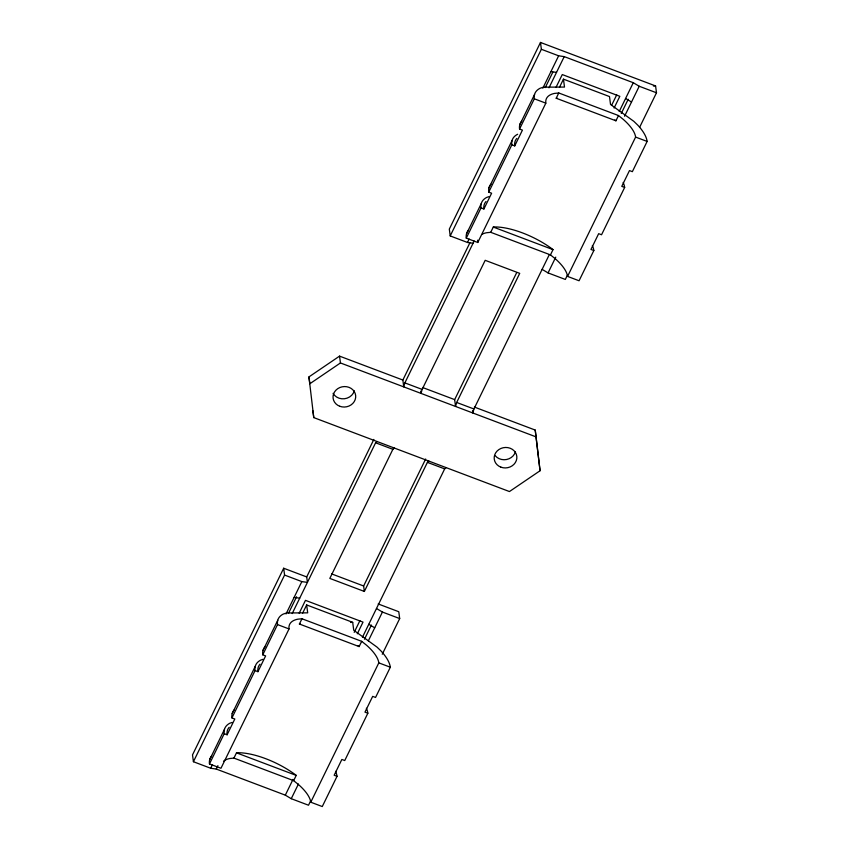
<?xml version="1.0" encoding="UTF-8"?>
<svg xmlns="http://www.w3.org/2000/svg" width="849" height="849" viewBox="0 0 849 849"><rect width="100%" height="100%" fill="white"/><g stroke="black" fill="none" stroke-linecap="round" stroke-linejoin="round"><path stroke-width="1.27" d="M474.156 241.02L404.867 382.888L403.763 386.879L402.861 380.044L470.017 242.549M516.68 272.646L454.661 399.624L455.563 406.459L456.666 402.458L519.715 273.357L485.182 260.314L422.133 389.415L421.03 393.405L420.733 391.134M549.271 254.721L473.933 408.985L472.829 412.985L472.522 410.704M283.683 568.236L284.574 575.07L301.841 581.597L307.423 582.403L306.701 576.938L283.683 568.236L192.511 754.888L193.413 761.723L210.679 768.249L216.251 769.056L285.317 795.152L291.26 798.697L308.516 805.223L310.84 800.469M639.647 127.265L656.489 92.785L655.587 85.951L540.484 42.45L449.312 229.103L450.214 235.937L467.481 242.464L473.052 243.27M193.413 761.723L284.574 575.07M450.214 235.937L541.375 49.284L540.484 42.45M209.714 759.59L224.476 729.355M232.18 713.585L255.294 666.263M262.999 650.493L277.761 620.258M466.515 233.804L481.277 203.58M488.982 187.799L512.096 140.478M519.8 124.707L534.562 94.472M223.542 761.213A49.242 18.476 26 0 1 229.676 758.528L233.921 758.093L293.648 780.666L298.455 784.529A49.242 18.476 26 0 1 310.766 802.199L322.27 806.55L337.042 776.315L334.166 775.233L341.86 759.452L344.747 760.545L367.85 713.224L364.974 712.141L372.679 696.36L375.555 697.454L390.328 667.218L378.813 662.867A49.242 18.476 26 0 0 366.503 645.187L361.695 641.335L301.968 618.762L297.734 619.197A49.242 18.476 26 0 0 289.031 628.939L220.973 768.271L209.47 763.92L224.232 733.685A61.86 23.21 26 0 1 230.026 723.146L232.233 722.425M224.232 733.685L227.108 734.778L234.812 718.997L231.936 717.914L255.05 670.593A61.86 23.21 26 0 1 260.845 660.055L263.041 659.323M255.05 670.593L257.926 671.676L265.631 655.906L262.755 654.823L277.517 624.588A61.86 23.21 26 0 1 283.311 614.05L286.612 612.957L307.699 612.851L306.659 604.944L352.696 622.349L353.736 630.255L377.052 647.14L381.01 650.971A61.86 23.21 26 0 1 390.328 667.218M482.391 234.101A49.242 18.476 26 0 1 486.477 232.753L490.722 232.308L550.449 254.88L555.257 258.743A49.242 18.476 26 0 1 567.567 276.413L579.071 280.764L593.844 250.529L590.968 249.447L598.662 233.677L601.548 234.759L624.652 187.438L621.776 186.356L629.48 170.575L632.356 171.668L647.129 141.433L635.614 137.082A49.242 18.476 26 0 0 623.304 119.412L618.496 115.549L558.769 92.976L554.535 93.411A49.242 18.476 26 0 0 545.833 103.154L477.775 242.485L466.271 238.134L481.033 207.899A61.86 23.21 26 0 1 486.827 197.361L489.035 196.639M481.033 207.899L483.909 208.992L491.613 193.222L488.737 192.129L511.851 144.808A61.86 23.21 26 0 1 517.646 134.269M511.851 144.808L514.727 145.901L522.432 130.12L519.556 129.037L534.318 98.802A61.86 23.21 26 0 1 540.113 88.264L543.413 87.171L564.5 87.065L563.46 79.159L609.497 96.563L610.537 104.469L633.853 121.354L637.811 125.185A61.86 23.21 26 0 1 647.129 141.433M210.679 768.249L212.335 764.864M286.039 613.944L301.841 581.597M467.481 242.464L469.136 239.078M542.84 88.158L558.642 55.811L564.224 56.618L633.29 82.714L639.223 86.258L656.489 92.785M288.501 613.339L296.588 596.762M545.302 87.553L552.816 72.165M306.701 576.938L373.857 439.432M216.251 769.056L217.906 765.671M292.194 613.562L375.608 442.785L377.073 441.522M548.995 87.787L564.224 56.618M299.177 613.233L305.47 600.349L363.022 622.105L357.302 633.81M555.978 87.458L562.271 74.563L619.823 96.319L614.103 108.035M302.679 613.084L306.659 604.944M559.48 87.298L563.46 79.159M233.921 758.093L236.489 752.84L237.433 752.734A49.242 18.476 26 0 1 295.144 774.543L296.216 775.402L293.648 780.666M361.695 641.335L359.127 646.588L299.4 624.015L301.968 618.762M490.722 232.308L493.29 227.054L494.235 226.959A49.242 18.476 26 0 1 551.946 248.768L553.017 249.627L550.449 254.88M618.496 115.549L615.928 120.802L556.201 98.24L558.769 92.976M394.339 448.049L392.875 449.312L329.826 578.413L364.359 591.456L427.408 462.365L428.872 461.103M364.359 591.456L363.637 585.99L425.657 459.012M354.203 632.346L359.923 620.64M611.577 105.393L616.724 94.855M285.317 795.152L293.022 779.382M362.417 637.302L444.674 468.881L446.139 467.619M619.218 111.516L633.29 82.714M364.476 639.244L371.416 625.034M621.277 113.458L628.218 99.248M291.26 798.697L298.413 784.051M368.349 640.836L382.421 612.044L399.688 618.571L382.262 654.239M542.118 269.366L548.061 272.911L555.755 257.141M624.577 116.239L639.223 86.258M567.641 274.683L565.317 279.438L548.061 272.911M310.766 802.199L378.813 662.867M567.567 276.413L635.614 137.082M474.358 407.064L535.231 430.072L540.06 470.749L509.453 491.55L313.769 417.602L308.94 376.914L339.547 356.124L402.861 380.044M536.133 436.906L340.449 362.958L309.843 383.748L308.94 376.914M556.201 98.24L557.146 98.134M299.4 624.015L300.344 623.919M653.412 86.036L655.587 85.951M350.531 622.434L352.696 622.349M550.937 71.581L556.519 72.388M294.136 597.367L299.718 598.174M541.375 49.284L558.642 55.811M534.318 98.802L545.833 103.154M493.29 227.054L553.017 249.627M422.59 387.505L454.661 399.624M404.867 382.888L422.133 389.415M456.666 402.458L473.933 408.985M375.608 442.785L392.875 449.312M427.408 462.365L444.674 468.881M331.566 573.871L363.637 585.99M378.187 603.947L398.786 611.736L399.688 618.571M277.517 624.588L289.031 628.939M236.489 752.84L296.216 775.402M625.586 98.495L631.518 102.029M376.489 608.5L382.421 612.044M368.784 624.27L374.717 627.814M614.856 119.942L615.928 120.802M358.055 645.728L359.127 646.588M540.06 470.749L535.231 430.072M339.547 356.124L340.449 362.958M312.867 410.767L313.769 417.602M227.108 734.778A58.708 22.032 26 0 1 229.198 727.296M262.755 654.823A61.86 23.21 26 0 1 264.952 646.938M257.926 671.676A58.708 22.032 26 0 1 260.006 664.205M354.298 390.816A11.366 10.22 -7.5 0 1 344.471 398.754A11.366 10.22 -7.5 0 1 333.095 393.331M515.449 451.71A11.366 10.22 -7.5 0 1 506.598 459.5A11.366 10.22 -7.5 0 1 495.264 455.743M483.909 208.992A58.708 22.032 26 0 1 485.999 201.521M477.775 242.485A49.242 18.476 26 0 1 477.754 240.129M623.187 182.461A61.86 23.21 26 0 1 624.652 187.438M514.727 145.901A58.708 22.032 26 0 1 516.808 138.419M592.369 245.563A61.86 23.21 26 0 1 593.844 250.529M519.556 129.037A61.86 23.21 26 0 1 521.753 121.163M488.737 192.129A61.86 23.21 26 0 1 490.934 184.254M366.386 708.246A61.86 23.21 26 0 1 367.85 713.224M231.936 717.914A61.86 23.21 26 0 1 234.133 710.04M335.567 771.338A61.86 23.21 26 0 1 337.042 776.315M209.47 763.92A61.86 23.21 26 0 1 211.666 756.045M466.271 238.134A61.86 23.21 26 0 1 468.468 230.259M500.899 467.162A11.366 10.22 -7.5 0 0 516.808 456.359A11.366 10.22 -7.5 0 0 498.862 449.577A11.366 10.22 -7.5 0 0 500.899 467.162M339.749 406.268A11.366 10.22 -7.5 0 0 355.657 395.464A11.366 10.22 -7.5 0 0 337.711 388.683A11.366 10.22 -7.5 0 0 339.749 406.268"/></g></svg>
